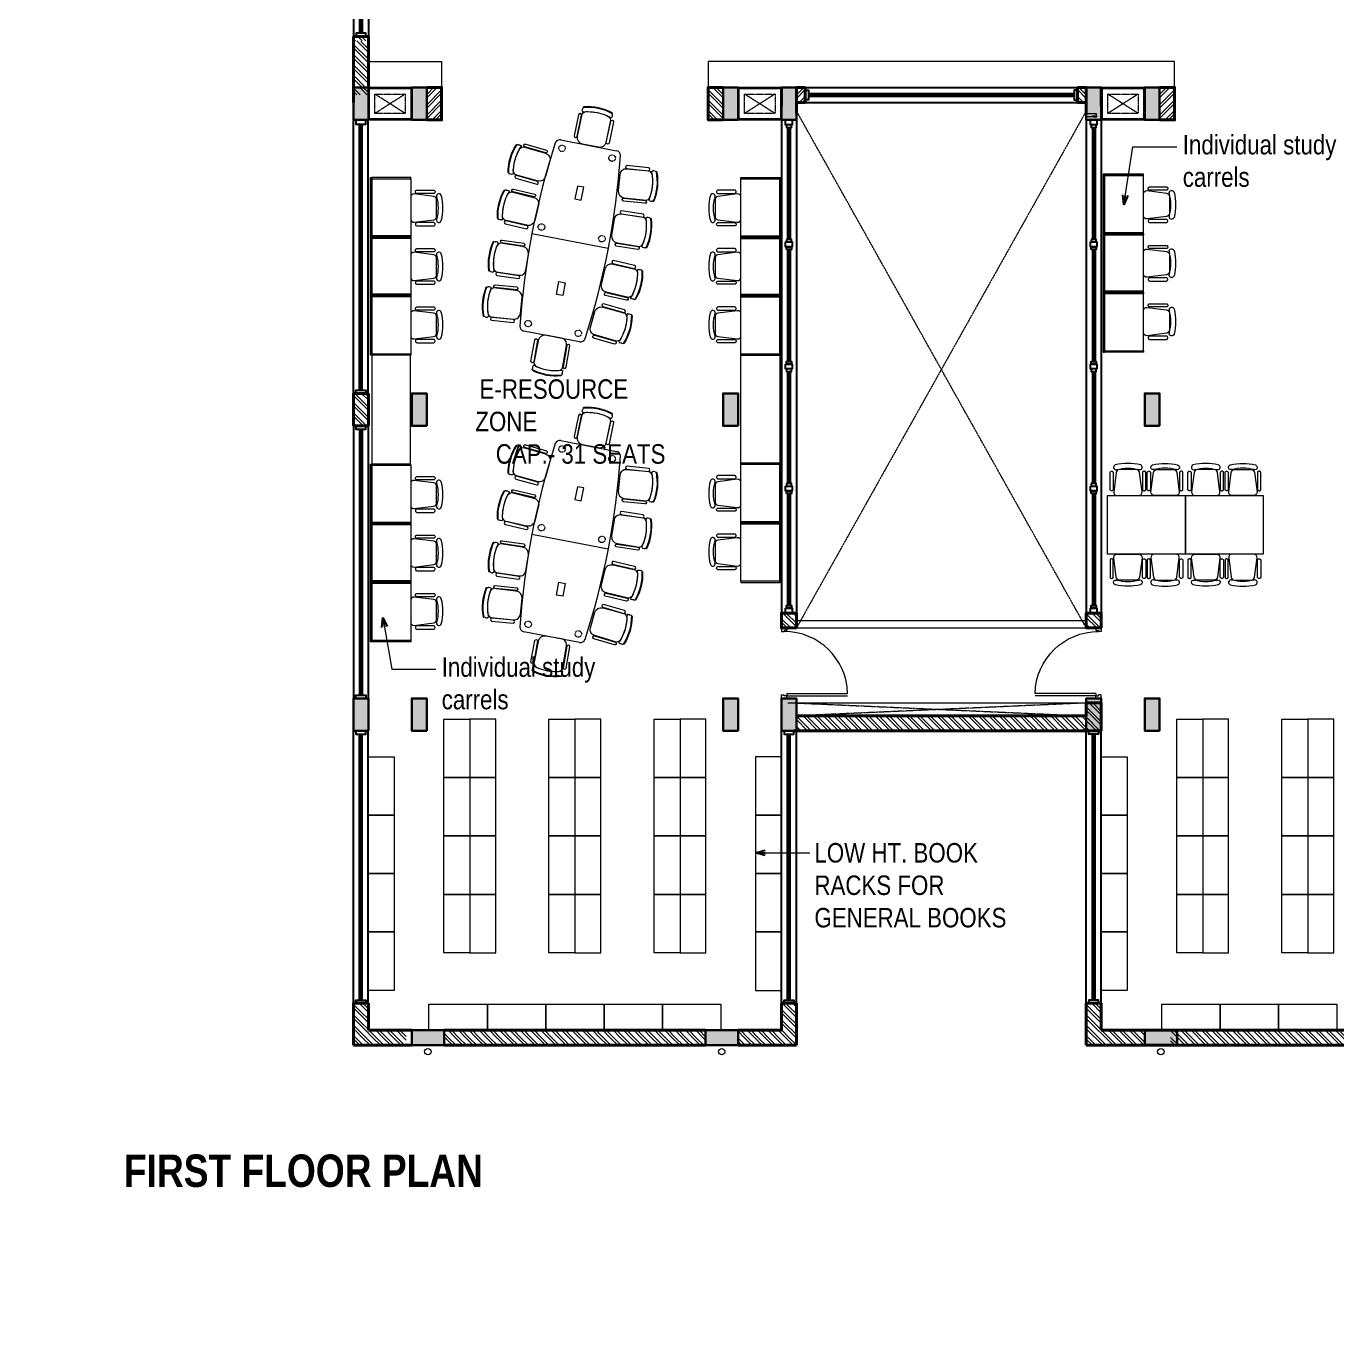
# Model space of a CAD drawing. Header units: inches. Extents: x 3461478 to 3553662, y 1119443 to 1186010.
# Drawn here: x 3508435 to 3528638, y 1155320 to 1175622 of the extents above; entities that cross this region are included whole.
import ezdxf

# ---------------------------------------------------------------- set-up
doc = ezdxf.new("R2010")
doc.units = ezdxf.units.IN
doc.header["$LTSCALE"] = 5
doc.header["$MEASUREMENT"] = 0
for name, pattern in [('1044 - Mafoi - Base File$0$DASHED2', [0.375, 0.25, -0.125]), ('DASHED2', [0.375, 0.25, -0.125]), ('HIDDEN', [0.375, 0.25, -0.125])]:
    doc.linetypes.add(name, pattern=pattern)
doc.layers.get('0').update_dxf_attribs({"lineweight": 13})
for name, color, linetype, lineweight in [('door', 3, 'Continuous', 9), ('ele', 51, 'Continuous', 18), ('furniture', 95, 'Continuous', 18), ('hatch', 8, 'Continuous', 9), ('hidden', 8, 'HIDDEN', 13), ('S-Concrete', 6, 'Continuous', 30), ('steps', 25, 'Continuous', 9), ('text', 190, 'Continuous', 20), ('wall', 1, 'Continuous', 40)]:
    doc.layers.add(name, color=color, linetype=linetype, lineweight=lineweight)
doc.layers.add('win', color=4, linetype='Continuous')
doc.styles.get("Standard").update_dxf_attribs({"font": 'swissc.ttf', "height": 350})
doc.dimstyles.get("Standard").update_dxf_attribs({"dimtxt": 100, "dimasz": 50, "dimexe": 50, "dimexo": 50, "dimgap": 1, "dimtad": 0, "dimdec": 0, "dimzin": 4, "dimdsep": 46, "dimtxsty": 'Standard', "dimblk1": 'ARCHTICK', "dimblk2": 'ARCHTICK', "dimsah": 1, "dimcen": 0, "dimdle": 50, "dimclrd": 45, "dimclre": 45, "dimclrt": 256, "dimadec": 0, "dimazin": 0, "dimtfac": 4, "dimtdec": 0, "dimtofl": 0, "dimtmove": 2, "dimatfit": 0, "dimldrblk": 'OPEN30', "dimfxl": 0, "dimtolj": 1, "dimtzin": 0, "dimlwd": 18, "dimlwe": 18, "dimarcsym": 0})
pattern_1 = [(135, (3410984.13, 1708784.74), (-79.549513, -79.549513), []), (135, (3410984.13, 1708837.77), (-79.549513, -79.549513), [])]
pattern_2 = [(135, (3715488.58, 895138.67), (-79.549513, -79.549513), []), (135, (3715488.58, 895191.71), (-79.549513, -79.549513), [])]

# ---------------------------------------------------------------- blocks, each defined once
blk = doc.blocks.new('CH2')
at = {"linetype": 'ByBlock'}
for points in [[(175, -97, 1), (194, -25, 0.127017), (-194, -25, 1), (-175, -97, -0.127017)], [(-255, -122), (-245, -122, -0.414214), (-225, -142), (-225, -402, -0.414214), (-245, -422), (-255, -422, -0.414214), (-275, -402), (-275, -142, -0.414214)], [(131, -97), (-131, -97, 0.378242), (-180, -141), (-218, -441, 0.451123), (-168, -497), (168, -497, 0.451123), (218, -441), (180, -141, 0.378242)], [(255, -122), (245, -122, 0.414214), (225, -142), (225, -402, 0.414214), (245, -422), (255, -422, 0.414214), (275, -402), (275, -142, 0.414214)]]:
    blk.add_lwpolyline(points, format="xyb", close=True, dxfattribs=at)
blk = doc.blocks.new('WEGHWERH')
at = {"layer": 'furniture'}
for points in [[(340672, 248130), (340652, 248130), (340652, 247530), (340672, 247530)], [(340672, 248130), (341572, 248130), (341572, 247530), (340672, 247530)], [(341592, 247530), (341572, 247530), (341572, 248130), (341592, 248130)], [(340652, 247530), (341592, 247530), (341592, 247510), (340652, 247510)]]:
    blk.add_lwpolyline(points, close=True, dxfattribs=at)
blk.add_blockref('CH2', (341122, 248627), dxfattribs=at)
blk = doc.blocks.new('LIB W7')
at = {"layer": 'win', "color": 2, "lineweight": 60}
blk.add_line((-477096, -38072), (-478496, -38072), dxfattribs=at)
at = {"layer": 'win'}
for points in [[(-477046, -37957), (-478546, -37957)], [(-478546, -38147), (-478496, -38147), (-478496, -37997), (-478546, -37997)], [(-477046, -38147), (-477096, -38147), (-477096, -37997), (-477046, -37997)], [(-477046, -38187), (-478546, -38187)]]:
    blk.add_lwpolyline(points, dxfattribs=at)
blk = doc.blocks.new('ergerg')
at = {"layer": 'win', "color": 2, "lineweight": 60}
for p, q in [((-540364, -109208), (-542090, -109208)), ((-538483, -109208), (-540209, -109208)), ((-536601, -109208), (-538328, -109208)), ((-534720, -109208), (-536446, -109208))]:
    blk.add_line(p, q, dxfattribs=at)
at = {"layer": 'win'}
for points in [[(-534605, -109093), (-542205, -109093)], [(-534605, -109323), (-542205, -109323)]]:
    blk.add_lwpolyline(points, dxfattribs=at)
for points in [[(-542130, -109158), (-542130, -109258), (-542205, -109258), (-542205, -109158)], [(-542130, -109171), (-542090, -109171), (-542090, -109246), (-542130, -109246)], [(-540364, -109171), (-540324, -109171), (-540324, -109246), (-540364, -109246)], [(-540249, -109158), (-540249, -109258), (-540324, -109258), (-540324, -109158)], [(-540209, -109171), (-540249, -109171), (-540249, -109246), (-540209, -109246)], [(-538443, -109171), (-538483, -109171), (-538483, -109246), (-538443, -109246)], [(-538368, -109158), (-538368, -109258), (-538443, -109258), (-538443, -109158)], [(-538368, -109171), (-538328, -109171), (-538328, -109246), (-538368, -109246)], [(-536601, -109171), (-536561, -109171), (-536561, -109246), (-536601, -109246)], [(-536486, -109158), (-536486, -109258), (-536561, -109258), (-536561, -109158)], [(-536446, -109171), (-536486, -109171), (-536486, -109246), (-536446, -109246)], [(-534680, -109171), (-534720, -109171), (-534720, -109246), (-534680, -109246)], [(-534605, -109158), (-534605, -109258), (-534680, -109258), (-534680, -109158)]]:
    blk.add_lwpolyline(points, close=True, dxfattribs=at)
blk = doc.blocks.new('Duct Plan')
at = {"layer": 'hidden'}
for p, q in [((-490003, -40799), (-490303, -40329)), ((-490303, -40799), (-490003, -40329))]:
    blk.add_line(p, q, dxfattribs=at)
blk.add_lwpolyline([(-490003, -40329), (-490003, -40799), (-490303, -40799), (-490303, -40329)], close=True, dxfattribs=at)
at = {"layer": 'win'}
for points in [[(-489903, -40229), (-489903, -40899), (-490403, -40899), (-490403, -40229)], [(-489915, -40241), (-489915, -40887), (-490391, -40887), (-490391, -40241)]]:
    blk.add_lwpolyline(points, close=True, dxfattribs=at)
blk = doc.blocks.new('w6')
at = {"layer": 'win', "color": 2, "lineweight": 60}
blk.add_line((-503968, -64799), (-499868, -64799), dxfattribs=at)
at = {"layer": 'win'}
for points in [[(-504018, -64684), (-499818, -64684)], [(-504018, -64724), (-503968, -64724), (-503968, -64874), (-504018, -64874)], [(-499818, -64724), (-499868, -64724), (-499868, -64874), (-499818, -64874)], [(-504018, -64914), (-499818, -64914)]]:
    blk.add_lwpolyline(points, dxfattribs=at)
blk = doc.blocks.new('col 400 x 230')
at = {"layer": 'hatch'}
blk.add_hatch(color=256, dxfattribs=at).paths.add_polyline_path([(230, -500), (230, 0), (0, 0), (0, -500)])
at = {"layer": 'S-Concrete'}
blk.add_lwpolyline([(230, -500), (230, 0), (0, 0), (0, -500)], close=True, dxfattribs=at)
blk = doc.blocks.new('LIBRARY COLUMNS - 26.07.10')
at = {"layer": 'S-Concrete', "rotation": 270}
for p in [(225217, 252626), (234632, 252626), (225217, 251726), (229917, 251726), (234632, 251726), (225217, 246926), (229917, 246926), (234632, 246926), (225217, 246026), (234632, 246026), (225217, 241326), (234632, 241326), (225217, 240426), (229917, 240426), (234632, 240426)]:
    blk.add_blockref('col 400 x 230', p, dxfattribs=at)
at = {"layer": 'S-Concrete'}
for p in [(219872, 251726), (219872, 247196), (219872, 240426)]:
    blk.add_blockref('col 400 x 230', p, dxfattribs=at)
blk = doc.blocks.new('lib d3')
at = {"layer": 'door', "color": 5}
for p, q in [((-486823, -55923), (-486823, -55968)), ((-486755, -55923), (-486823, -55923)), ((-486823, -55968), (-486787, -55968)), ((-486787, -55954), (-486787, -55968)), ((-486755, -55954), (-486787, -55954)), ((-486755, -55923), (-486755, -55954)), ((-486823, -56778), (-486787, -56778)), ((-486823, -56823), (-486823, -56778)), ((-486755, -56823), (-486823, -56823)), ((-486787, -56791), (-486787, -56778)), ((-486755, -56791), (-486787, -56791)), ((-486755, -56760), (-486755, -56791)), ((-486755, -56823), (-486755, -56791))]:
    blk.add_line(p, q, dxfattribs=at)
at = {"layer": 'door', "color": 5, "lineweight": 18}
for p, q in [((-486755, -56760), (-485977, -56760)), ((-486755, -56791), (-485977, -56791))]:
    blk.add_line(p, q, dxfattribs=at)
at = {"layer": 'door'}
blk.add_arc((-486787, -56778), 810, 1.2733, 90, dxfattribs=at)
blk = doc.blocks.new('ds')
at = {"layer": 'furniture'}
blk.add_lwpolyline([(3548507, 1152237), (3549407, 1152237), (3549407, 1151037), (3548507, 1151037)], close=True, dxfattribs=at)
at = {"layer": 'furniture', "xscale": -1}
for p, rotation in [((3548010, 1151924), 90), ((3549905, 1151351), 270)]:
    blk.add_blockref('CH2', p, dxfattribs=dict(at, rotation=rotation))
at = {"layer": 'furniture'}
for p, rotation in [((3549905, 1151924), 270), ((3548010, 1151351), 90.00000000000001)]:
    blk.add_blockref('CH2', p, dxfattribs=dict(at, rotation=rotation))
blk = doc.blocks.new('_ArchTick')
at = {"color": 84, "linetype": 'ByBlock', "true_color": 0x248f00, "const_width": 0.15}
blk.add_lwpolyline([(-0.5, -0.5), (0.5, 0.5)], dxfattribs=at)
blk = doc.blocks.new('_Open30')
at = {"color": 0, "linetype": 'ByBlock', "lineweight": -2}
for p, q in [((-1, 0.27), (0, 0)), ((0, 0), (-1, -0.27)), ((0, 0), (-1, 0))]:
    blk.add_line(p, q, dxfattribs=at)
blk = doc.blocks.new('10seater')
at = {"layer": 'furniture', "ltscale": 10}
for p, q in [((-14619, -45133), (-14619, -44258)), ((-13119, -44095), (-13119, -45295)), ((-11619, -44258), (-11619, -45133))]:
    blk.add_line(p, q, dxfattribs=at)
for points in [[(-13969, -44645), (-13769, -44645), (-13769, -44745), (-13969, -44745)], [(-12269, -44645), (-12469, -44645), (-12469, -44745), (-12269, -44745)]]:
    blk.add_lwpolyline(points, close=True, dxfattribs=at)
at = {"layer": 'furniture', "linetype": '1044 - Mafoi - Base File$0$DASHED2'}
for centre in [(-14494, -44302), (-12994, -44221), (-11744, -44302), (-14494, -45089), (-11744, -45089), (-12994, -45170)]:
    blk.add_circle(centre, 50, dxfattribs=at)
at = {"layer": 'furniture', "ltscale": 10}
for centre, radius, start, end in [((-14544, -44258), 75, 100.2345, 180), ((-13119, -55827), 11732, 82.9577, 97.0423), ((-11694, -44258), 75, 0, 79.7655), ((-14544, -45133), 75, 180, 259.7655), ((-13119, -33564), 11732, 262.9577, 277.0423), ((-11694, -45133), 75, 280.2345, 0)]:
    blk.add_arc(centre, radius, start, end, dxfattribs=at)
blk = doc.blocks.new('PCH-7002')
at = {"layer": 'furniture', "ltscale": 10}
for p, q in [((-230, -110), (-234, -102)), ((-232, -63), (-230, -45)), ((231, -101), (226, -109)), ((231, -45), (232, -63))]:
    blk.add_line(p, q, dxfattribs=at)
for points in [[(-275, -170), (-275, -504, 0.852923), (-230, -504), (-230, -167, 0.927767), (-275, -170, 0.846265)], [(-222, -495), (-222, -503, 0.415681), (-127, -600), (122, -600, 0.405093), (222, -503), (222, -495), (225, -150, 0.299066), (145, -95, 0.10223), (-145, -95, 0.299471), (-225, -150), (-222, -503)], [(275, -170), (275, -504, -0.852923), (230, -504), (230, -167, -0.927767), (275, -170, -0.846265)]]:
    blk.add_lwpolyline(points, format="xyb", dxfattribs=at)
for centre, radius, start, end in [((-166, -86), 70.2, 160.9899, 193.0739), ((0, -796), 786, 72.8867, 106.9841), ((-215, -45), 15, 107.1294, 180), ((-220, -99), 15, 229.0423, 275.6572), ((0, -796), 796, 74.0279, 105.9721), ((0, -806), 726, 72.4725, 107.5275), ((217, -98), 15, 264.3816, 310.9577), ((211, -50), 20.8, 13.71, 67.6587), ((163, -80), 71.5, 343.1435, 13.8125)]:
    blk.add_arc(centre, radius, start, end, dxfattribs=at)

msp = doc.modelspace()

# ---------------------------------------------------------------- hatches: boundary and pattern name
at = {"layer": 'hatch'}
h = msp.add_hatch(dxfattribs=at)
h.set_pattern_fill('ANSI32', color=256, scale=300, angle=90, style=0)
h.set_pattern_definition(pattern_1)
h.paths.add_polyline_path([(3513478, 1177750), (3513478, 1176965), (3513708, 1176965), (3513708, 1177750)])
h.paths.add_polyline_path([(3513708, 1175400), (3513595, 1175400), (3513595, 1175391), (3513541, 1175391), (3513541, 1175400), (3513478, 1175400), (3513478, 1174680), (3513708, 1174680)])
h = msp.add_hatch(dxfattribs=at)
h.set_pattern_fill('ANSI32', color=256, scale=300, angle=90, style=0)
h.set_pattern_definition([(135, (3411069.13, 1708784.74), (-79.549513, -79.549513), []), (135, (3411069.13, 1708837.77), (-79.549513, -79.549513), [])])
h.paths.add_polyline_path([(3513478, 1175465), (3513478, 1175400), (3513708, 1175400), (3513708, 1175465), (3513595, 1175465), (3513595, 1175456), (3513541, 1175456), (3513541, 1175465)])
h = msp.add_hatch(dxfattribs=at)
h.set_pattern_fill('ANSI32', color=256, scale=300, angle=90, style=0)
h.set_pattern_definition([(135, (3785280.67, 1362293.48), (-79.549513, -79.549513), []), (135, (3785280.67, 1362346.51), (-79.549513, -79.549513), [])])
h.paths.add_polyline_path([(3513708, 1174565), (3513708, 1174680), (3513478, 1174680), (3513478, 1174565)])
h = msp.add_hatch(dxfattribs=at)
h.set_pattern_fill('ANSI32', color=256, scale=300, angle=90, style=0)
h.set_pattern_definition([(45, (3255898.21, 833874.31), (79.549513, -79.549513), []), (45, (3255898.21, 833927.34), (79.549513, -79.549513), [])])
h.paths.add_polyline_path([(3514838, 1174680), (3514838, 1174430), (3514608, 1174430), (3514608, 1174680)])
h.paths.add_polyline_path([(3514838, 1174430), (3514838, 1174180), (3514608, 1174180), (3514608, 1174430)])
h = msp.add_hatch(dxfattribs=at)
h.set_pattern_fill('ANSI32', color=256, scale=300, angle=90, style=0)
h.set_pattern_definition([(135, (3777886.84, 833874.31), (-79.549513, -79.549513), []), (135, (3777886.84, 833927.34), (-79.549513, -79.549513), [])])
h.paths.add_polyline_path([(3518948, 1174680), (3518948, 1174430), (3519178, 1174430), (3519178, 1174680)])
h.paths.add_polyline_path([(3518948, 1174430), (3518948, 1174180), (3519178, 1174180), (3519178, 1174430)])
h = msp.add_hatch(dxfattribs=at)
h.set_pattern_fill('ANSI32', color=256, scale=300, angle=90, style=0)
h.set_pattern_definition([(45, (3577205.42, 1674182.5), (79.549513, -79.549513), []), (45, (3577205.42, 1674235.53), (79.549513, -79.549513), [])])
h.paths.add_polyline_path([(3520442, 1174680), (3520442, 1174565), (3520307, 1174565), (3520307, 1174680)])
h.paths.add_polyline_path([(3520442, 1174565), (3520442, 1174450), (3520307, 1174450), (3520307, 1174565)])
h = msp.add_hatch(dxfattribs=at)
h.set_pattern_fill('ANSI32', color=256, scale=300, angle=90, style=0)
h.set_pattern_definition([(135, (3467878.3, 1674182.5), (-79.549513, -79.549513), []), (135, (3467878.3, 1674235.53), (-79.549513, -79.549513), [])])
h.paths.add_polyline_path([(3524642, 1174680), (3524642, 1174565), (3524777, 1174565), (3524777, 1174680)])
h.paths.add_polyline_path([(3524642, 1174565), (3524642, 1174450), (3524777, 1174450), (3524777, 1174565)])
h = msp.add_hatch(dxfattribs=at)
h.set_pattern_fill('ANSI32', color=256, scale=300, angle=90, style=0)
h.set_pattern_definition([(45, (3267198.21, 833874.31), (79.549513, -79.549513), []), (45, (3267198.21, 833927.34), (79.549513, -79.549513), [])])
h.paths.add_polyline_path([(3526138, 1174680), (3526138, 1174430), (3525908, 1174430), (3525908, 1174680)])
h.paths.add_polyline_path([(3526138, 1174430), (3526138, 1174180), (3525908, 1174180), (3525908, 1174430)])
h = msp.add_hatch(dxfattribs=at)
h.set_pattern_fill('ANSI32', color=256, scale=300, angle=90, style=0)
h.set_pattern_definition([(135, (3312073.56, 1708784.74), (-79.549513, -79.549513), []), (135, (3312073.56, 1708837.77), (-79.549513, -79.549513), [])])
h.paths.add_polyline_path([(3513478, 1169965), (3513478, 1169765), (3513593, 1169765), (3513593, 1169965)])
h.paths.add_polyline_path([(3513478, 1169765), (3513478, 1169465), (3513593, 1169465), (3513593, 1169765)])
h.paths.add_polyline_path([(3513593, 1169765), (3513593, 1169465), (3513708, 1169465), (3513708, 1169765)])
h.paths.add_polyline_path([(3513593, 1169965), (3513593, 1169765), (3513708, 1169765), (3513708, 1169965)])
h = msp.add_hatch(dxfattribs=at)
h.set_pattern_fill('ANSI32', color=256, scale=300, angle=90, style=0)
h.set_pattern_definition(pattern_2)
h.paths.add_polyline_path([(3520078, 1166580), (3520078, 1166350), (3520308, 1166350), (3520308, 1166580), (3520224, 1166580), (3520158, 1166580)])
h = msp.add_hatch(dxfattribs=at)
h.set_pattern_fill('ANSI32', color=256, scale=300, angle=90, style=0)
h.set_pattern_definition(pattern_2)
h.paths.add_polyline_path([(3524778, 1166580), (3524778, 1166350), (3525008, 1166350), (3525008, 1166580)])
h = msp.add_hatch(dxfattribs=at)
h.set_pattern_fill('ANSI32', color=256, scale=300, angle=90, style=0)
h.set_pattern_definition(pattern_2)
h.paths.add_polyline_path([(3520308, 1164965), (3520308, 1164764), (3525008, 1164764), (3525008, 1164965)])
h.paths.add_polyline_path([(3520308, 1164994), (3520308, 1164965), (3525008, 1164965), (3525008, 1165194), (3524778, 1165194), (3524778, 1164994)])
h = msp.add_hatch(dxfattribs=at)
h.set_pattern_fill('ANSI32', color=256, scale=300, angle=90, style=0)
h.set_pattern_definition([(135, (3301684.02, 1678929.29), (-79.549513, -79.549513), []), (135, (3301684.02, 1678982.33), (-79.549513, -79.549513), [])])
h.paths.add_polyline_path([(3491788, 1130709), (3491788, 1130294), (3491903, 1130294), (3491903, 1130709)])
h.paths.add_polyline_path([(3491903, 1130709), (3491903, 1130294), (3492018, 1130294), (3492018, 1130709)])
h.paths.add_polyline_path([(3485188, 1130709), (3485188, 1130294), (3485303, 1130294), (3485303, 1130709)])
h.paths.add_polyline_path([(3485303, 1130709), (3485303, 1130294), (3485418, 1130294), (3485418, 1130709)])
h.paths.add_polyline_path([(3485188, 1130179), (3485188, 1130064), (3486088, 1130064), (3486088, 1130179)])
h.paths.add_polyline_path([(3485188, 1130294), (3485188, 1130179), (3486088, 1130179), (3486088, 1130294)])
h.paths.add_polyline_path([(3486488, 1130179), (3486488, 1130064), (3490718, 1130064), (3490718, 1130179)])
h.paths.add_polyline_path([(3486488, 1130294), (3486488, 1130179), (3490718, 1130179), (3490718, 1130294)])
h.paths.add_polyline_path([(3491118, 1130294), (3491118, 1130179), (3492018, 1130179), (3492018, 1130294)])
h.paths.add_polyline_path([(3491118, 1130179), (3491118, 1130064), (3492018, 1130064), (3492018, 1130179)])
h.paths.add_polyline_path([(3492293, 1148688), (3492293, 1148878), (3492035, 1148878), (3492035, 1148688)], flags=9)
h.paths.add_polyline_path([(3492048, 1148673), (3492048, 1148893), (3491796, 1148893), (3491796, 1148673)], flags=9)
h.paths.add_polyline_path([(3477775, 1128715), (3476745, 1128715), (3476745, 1129165), (3477775, 1129165)], flags=9)
h.paths.add_polyline_path([(3483428, 1128715), (3482478, 1128715), (3482478, 1129165), (3483428, 1129165)], flags=9)
h.paths.add_polyline_path([(3489078, 1128715), (3488128, 1128715), (3488128, 1129165), (3489078, 1129165)], flags=9)
h.paths.add_polyline_path([(3494728, 1128715), (3493778, 1128715), (3493778, 1129165), (3494728, 1129165)], flags=9)
h.paths.add_polyline_path([(3484960, 1132465), (3484960, 1132654), (3484707, 1132654), (3484707, 1132465)], flags=9)
h.paths.add_polyline_path([(3484716, 1132429), (3484716, 1132690), (3484464, 1132690), (3484464, 1132429)], flags=9)
h.paths.add_polyline_path([(3492687, 1132363), (3492687, 1132552), (3492435, 1132552), (3492435, 1132363)], flags=9)
h.paths.add_polyline_path([(3492443, 1132327), (3492443, 1132588), (3492191, 1132588), (3492191, 1132327)], flags=9)
h.paths.add_polyline_path([(3496490, 1132478), (3496490, 1132666), (3496238, 1132666), (3496238, 1132478)], flags=9)
h.paths.add_polyline_path([(3496246, 1132441), (3496246, 1132703), (3495994, 1132703), (3495994, 1132441)], flags=9)
h.paths.add_polyline_path([(3481200, 1132243), (3481200, 1132432), (3480947, 1132432), (3480947, 1132243)], flags=9)
h.paths.add_polyline_path([(3480956, 1132207), (3480956, 1132468), (3480704, 1132468), (3480704, 1132207)], flags=9)
h.paths.add_polyline_path([(3488842, 1124429), (3488842, 1124908), (3488354, 1124908), (3488354, 1124429)], flags=9)
h.paths.add_polyline_path([(3488834, 1125654), (3488834, 1126105), (3488362, 1126105), (3488362, 1125654)], flags=9)
h.paths.add_polyline_path([(3499623, 1148758), (3499623, 1149292), (3499998, 1149292), (3499998, 1148758)], flags=9)
h.paths.add_polyline_path([(3476655, 1145374), (3476655, 1147867), (3477039, 1147867), (3477039, 1145374)], flags=9)
h.paths.add_polyline_path([(3497990, 1140845), (3497990, 1143518), (3498375, 1143518), (3498375, 1140845)], flags=9)
h.paths.add_polyline_path([(3486481, 1140667), (3486481, 1143340), (3486867, 1143340), (3486867, 1140667)], flags=9)
h.paths.add_polyline_path([(3478906, 1140824), (3478906, 1143497), (3479291, 1143497), (3479291, 1140824)], flags=9)
h.paths.add_polyline_path([(3471861, 1133465), (3471861, 1133883), (3472208, 1133883), (3472208, 1133465)], flags=9)
h.paths.add_polyline_path([(3468566, 1131098), (3468566, 1133901), (3468952, 1133901), (3468952, 1131098)], flags=9)
h.paths.add_polyline_path([(3489674, 1152865), (3489674, 1154464), (3489917, 1154464), (3489917, 1152865)], flags=9)
h.paths.add_polyline_path([(3505840, 1147963), (3505840, 1149562), (3506082, 1149562), (3506082, 1147963)], flags=9)
h.paths.add_polyline_path([(3489291, 1152177), (3489291, 1154224), (3489667, 1154224), (3489667, 1152177)], flags=9)
h.paths.add_polyline_path([(3505451, 1147141), (3505451, 1149200), (3505831, 1149200), (3505831, 1147141)], flags=9)
h.paths.add_polyline_path([(3472983, 1133727), (3472983, 1134264), (3473358, 1134264), (3473358, 1133727)], flags=9)
h.paths.add_polyline_path([(3469135, 1131159), (3469138, 1133571), (3470395, 1133570), (3470391, 1131157)], flags=9)
h.paths.add_polyline_path([(3471243, 1133727), (3471243, 1134239), (3471623, 1134239), (3471623, 1133727)], flags=9)
h.paths.add_polyline_path([(3501494, 1150789), (3501494, 1152388), (3501738, 1152388), (3501738, 1150789)], flags=9)
h.paths.add_polyline_path([(3494303, 1148261), (3494303, 1149859), (3494545, 1149859), (3494545, 1148261)], flags=9)
h.paths.add_polyline_path([(3498977, 1151103), (3498977, 1152702), (3499220, 1152702), (3499220, 1151103)], flags=9)
h.paths.add_polyline_path([(3496423, 1151076), (3496423, 1152556), (3496666, 1152556), (3496666, 1151076)], flags=9)
h.paths.add_polyline_path([(3491969, 1150705), (3491969, 1152186), (3492212, 1152186), (3492212, 1150705)], flags=9)
h.paths.add_polyline_path([(3498602, 1151309), (3498602, 1152075), (3498982, 1152075), (3498982, 1151309)], flags=9)
h.paths.add_polyline_path([(3493457, 1148181), (3493457, 1149906), (3494264, 1149906), (3494264, 1148181)], flags=9)
h.paths.add_polyline_path([(3495594, 1151130), (3495594, 1152393), (3496401, 1152393), (3496401, 1151130)], flags=9)
h.paths.add_polyline_path([(3491091, 1150720), (3491091, 1151982), (3491897, 1151982), (3491897, 1150720)], flags=9)
h.paths.add_polyline_path([(3481147, 1149648), (3481147, 1151172), (3481533, 1151172), (3481533, 1149648)], flags=9)
h.paths.add_polyline_path([(3491169, 1136338), (3491169, 1137937), (3491412, 1137937), (3491412, 1136338)], flags=9)
h.paths.add_polyline_path([(3506190, 1127483), (3506190, 1128058), (3506903, 1128058), (3506903, 1127483)], flags=9)
h.paths.add_polyline_path([(3470762, 1127364), (3470762, 1128059), (3471474, 1128059), (3471474, 1127364)], flags=9)
h.paths.add_polyline_path([(3501935, 1127399), (3501935, 1128142), (3502671, 1128142), (3502671, 1127399)], flags=9)
h.paths.add_polyline_path([(3497147, 1127452), (3497147, 1127928), (3497859, 1127928), (3497859, 1127452)], flags=9)
h.paths.add_polyline_path([(3490647, 1127516), (3490647, 1128025), (3491359, 1128025), (3491359, 1127516)], flags=9)
h.paths.add_polyline_path([(3485847, 1127464), (3485847, 1128101), (3486559, 1128101), (3486559, 1127464)], flags=9)
h.paths.add_polyline_path([(3479335, 1127420), (3479335, 1128121), (3480071, 1128121), (3480071, 1127420)], flags=9)
h.paths.add_polyline_path([(3474462, 1127429), (3474462, 1127951), (3475174, 1127951), (3475174, 1127429)], flags=9)
h.paths.add_polyline_path([(3463437, 1130547), (3463997, 1130547), (3463997, 1129811), (3463437, 1129811)], flags=9)
h.paths.add_polyline_path([(3461478, 1154112), (3462038, 1154112), (3462038, 1153388), (3461478, 1153388)], flags=9)
h.paths.add_polyline_path([(3463271, 1154977), (3463630, 1154977), (3463630, 1154264), (3463271, 1154264)], flags=9)
h.paths.add_polyline_path([(3463296, 1135553), (3463835, 1135553), (3463835, 1134828), (3463296, 1134828)], flags=9)
h.paths.add_polyline_path([(3463300, 1140359), (3463830, 1140359), (3463830, 1139623), (3463300, 1139623)], flags=9)
h.paths.add_polyline_path([(3463291, 1145153), (3463839, 1145153), (3463839, 1144428), (3463291, 1144428)], flags=9)
h.paths.add_polyline_path([(3463280, 1148453), (3463850, 1148453), (3463850, 1147728), (3463280, 1147728)], flags=9)
h.paths.add_polyline_path([(3463288, 1153259), (3463843, 1153259), (3463843, 1152523), (3463288, 1152523)], flags=9)
h.paths.add_polyline_path([(3489023, 1149799), (3489023, 1151280), (3489266, 1151280), (3489266, 1149799)], flags=9)
h.paths.add_polyline_path([(3488564, 1149269), (3488564, 1151638), (3488950, 1151638), (3488950, 1149269)], flags=9)
h.paths.add_polyline_path([(3487517, 1144680), (3487520, 1147093), (3488777, 1147091), (3488773, 1144678)], flags=9)
h.paths.add_polyline_path([(3498697, 1136613), (3498697, 1138254), (3498939, 1138254), (3498939, 1136613)], flags=9)
h.paths.add_polyline_path([(3497837, 1136401), (3497837, 1138861), (3498642, 1138861), (3498642, 1136401)], flags=9)
h.paths.add_polyline_path([(3478368, 1138689), (3478368, 1140287), (3478610, 1140287), (3478610, 1138689)], flags=9)
h.paths.add_polyline_path([(3490175, 1136116), (3490175, 1138576), (3490981, 1138576), (3490981, 1136116)], flags=9)
h.paths.add_polyline_path([(3477455, 1138319), (3477455, 1140779), (3478260, 1140779), (3478260, 1138319)], flags=9)
h.paths.add_polyline_path([(3501885, 1150567), (3502207, 1150567), (3502207, 1150342), (3501885, 1150342)], flags=9)
h.paths.add_polyline_path([(3503730, 1151939), (3504007, 1151939), (3504007, 1151710), (3503730, 1151710)], flags=9)
h.paths.add_polyline_path([(3502244, 1151302), (3502533, 1151302), (3502533, 1151071), (3502244, 1151071)], flags=9)
h.paths.add_polyline_path([(3504644, 1151334), (3504927, 1151334), (3504927, 1151102), (3504644, 1151102)], flags=9)
h.paths.add_polyline_path([(3504644, 1151943), (3504929, 1151943), (3504929, 1151712), (3504644, 1151712)], flags=9)
h.paths.add_polyline_path([(3501923, 1151686), (3502212, 1151686), (3502212, 1151461), (3501923, 1151461)], flags=9)
h.paths.add_polyline_path([(3501214, 1151259), (3501520, 1151259), (3501520, 1151031), (3501214, 1151031)], flags=9)
h.paths.add_polyline_path([(3481936, 1145351), (3481936, 1147780), (3482743, 1147780), (3482743, 1145351)], flags=9)
h.paths.add_polyline_path([(3483208, 1145918), (3483208, 1147439), (3483600, 1147439), (3483600, 1145918)], flags=9)
h.paths.add_polyline_path([(3477907, 1149810), (3477907, 1151337), (3478150, 1151337), (3478150, 1149810)], flags=9)
h.paths.add_polyline_path([(3504379, 1153893), (3501966, 1153890), (3501964, 1155146), (3504377, 1155150)], flags=9)
h.paths.add_polyline_path([(3477442, 1149560), (3477442, 1151463), (3477826, 1151463), (3477826, 1149560)], flags=9)
h.paths.add_polyline_path([(3489684, 1145723), (3490221, 1145723), (3490221, 1145348), (3489684, 1145348)], flags=9)
h.paths.add_polyline_path([(3516634, 1153449), (3516634, 1159798), (3518294, 1159798), (3518294, 1153449)], flags=9)
h.paths.add_polyline_path([(3514016, 1153496), (3514016, 1161776), (3516303, 1161776), (3516303, 1153496)], flags=9)
h.paths.add_polyline_path([(3513642, 1153485), (3513642, 1155958), (3514864, 1155958), (3514864, 1153485)], flags=9)
h.paths.add_polyline_path([(3517468, 1141291), (3517468, 1144407), (3518306, 1144407), (3518306, 1141291)], flags=9)
h.paths.add_polyline_path([(3516543, 1141291), (3516543, 1146069), (3517460, 1146069), (3517460, 1141291)], flags=9)
h.paths.add_polyline_path([(3517576, 1134844), (3517576, 1138226), (3518476, 1138226), (3518476, 1134844)], flags=9)
h.paths.add_polyline_path([(3514496, 1119443), (3514496, 1133664), (3518439, 1133664), (3518439, 1119443)], flags=9)
h.paths.add_polyline_path([(3515590, 1141227), (3515590, 1149375), (3516428, 1149375), (3516428, 1141227)], flags=9)
h = msp.add_hatch(dxfattribs=at)
h.set_pattern_fill('ANSI32', color=256, scale=300, angle=90, style=0)
h.set_pattern_definition(pattern_1)
h.paths.add_polyline_path([(3513478, 1160565), (3513478, 1160150), (3513593, 1160150), (3513593, 1160565)])
h = msp.add_hatch(dxfattribs=at)
h.set_pattern_fill('ANSI32', color=256, scale=300, angle=90, style=0)
h.set_pattern_definition(pattern_1)
h.paths.add_polyline_path([(3513593, 1160565), (3513593, 1160150), (3513708, 1160150), (3513708, 1160565)])
h = msp.add_hatch(dxfattribs=at)
h.set_pattern_fill('ANSI32', color=256, scale=300, angle=90, style=0)
h.set_pattern_definition(pattern_1)
h.paths.add_polyline_path([(3520078, 1160565), (3520078, 1160150), (3520193, 1160150), (3520193, 1160565)])
h = msp.add_hatch(dxfattribs=at)
h.set_pattern_fill('ANSI32', color=256, scale=300, angle=90, style=0)
h.set_pattern_definition(pattern_1)
h.paths.add_polyline_path([(3520193, 1160565), (3520193, 1160150), (3520308, 1160150), (3520308, 1160565)])
h = msp.add_hatch(dxfattribs=at)
h.set_pattern_fill('ANSI32', color=256, scale=300, angle=90, style=0)
h.set_pattern_definition(pattern_1)
h.paths.add_polyline_path([(3524778, 1160565), (3524778, 1160150), (3524893, 1160150), (3524893, 1160565)])
h.paths.add_polyline_path([(3524893, 1160565), (3524893, 1160150), (3525008, 1160150), (3525008, 1160565)])
h.paths.add_polyline_path([(3531378, 1160565), (3531378, 1160150), (3531493, 1160150), (3531493, 1160565)])
h.paths.add_polyline_path([(3531493, 1160565), (3531493, 1160150), (3531608, 1160150), (3531608, 1160565)])
h.paths.add_polyline_path([(3530708, 1160150), (3530708, 1160035), (3531608, 1160035), (3531608, 1160150)])
h.paths.add_polyline_path([(3530708, 1160035), (3530708, 1159920), (3531608, 1159920), (3531608, 1160035)])
h.paths.add_polyline_path([(3524778, 1160150), (3524778, 1160035), (3525678, 1160035), (3525678, 1160150)])
h.paths.add_polyline_path([(3524778, 1160035), (3524778, 1159920), (3525678, 1159920), (3525678, 1160035)])
h.paths.add_polyline_path([(3526078, 1160150), (3526078, 1160035), (3530308, 1160035), (3530308, 1160150)])
h.paths.add_polyline_path([(3526078, 1160035), (3526078, 1159920), (3530308, 1159920), (3530308, 1160035)])
h = msp.add_hatch(dxfattribs=at)
h.set_pattern_fill('ANSI32', color=256, scale=300, angle=90, style=0)
h.set_pattern_definition(pattern_1)
h.paths.add_polyline_path([(3513478, 1160150), (3513478, 1160035), (3514293, 1160035), (3514293, 1160150), (3513555, 1160150), (3513555, 1160147), (3513503, 1160147), (3513503, 1160150)])
h = msp.add_hatch(dxfattribs=at)
h.set_pattern_fill('ANSI32', color=256, scale=300, angle=90, style=0)
h.set_pattern_definition(pattern_1)
h.paths.add_polyline_path([(3518908, 1160035), (3518908, 1160150), (3514878, 1160150), (3514878, 1160035)])
h = msp.add_hatch(dxfattribs=at)
h.set_pattern_fill('ANSI32', color=256, scale=300, angle=90, style=0)
h.set_pattern_definition(pattern_1)
h.paths.add_polyline_path([(3519408, 1160150), (3519408, 1160035), (3520308, 1160035), (3520308, 1160150), (3520225, 1160150), (3520160, 1160150)])
h = msp.add_hatch(dxfattribs=at)
h.set_pattern_fill('ANSI32', color=256, scale=300, angle=90, style=0)
h.set_pattern_definition(pattern_1)
h.paths.add_polyline_path([(3513478, 1160035), (3513478, 1159920), (3514293, 1159920), (3514293, 1160035)])
h = msp.add_hatch(dxfattribs=at)
h.set_pattern_fill('ANSI32', color=256, scale=300, angle=90, style=0)
h.set_pattern_definition(pattern_1)
h.paths.add_polyline_path([(3518908, 1159920), (3518908, 1160035), (3514878, 1160035), (3514878, 1159920)])
h = msp.add_hatch(dxfattribs=at)
h.set_pattern_fill('ANSI32', color=256, scale=300, angle=90, style=0)
h.set_pattern_definition(pattern_1)
h.paths.add_polyline_path([(3519408, 1160035), (3519408, 1159920), (3520308, 1159920), (3520308, 1160035)])

# ---------------------------------------------------------------- linework, layer by layer
msp.add_line((3519408, 1174680), (3519948, 1174680))
for points in [[(3524873, 1174240), (3524873, 1174230), (3524778, 1174230), (3524778, 1174280), (3524928, 1174280), (3524928, 1174240)], [(3524778, 1174230), (3524778, 1174230)], [(3524861, 1174280), (3524861, 1174280)], [(3524885, 1174240), (3524885, 1174227), (3524938, 1174227), (3524938, 1174240), (3524873, 1174240)]]:
    msp.add_lwpolyline(points)
at = {"layer": 'ele'}
for p, q in [((3520308, 1166465), (3524778, 1166465)), ((3520308, 1166350), (3524778, 1166350)), ((3520178, 1165194), (3524908, 1165194))]:
    msp.add_line(p, q, dxfattribs=at)
at = {"layer": 'furniture'}
for points in [[(3513708, 1175080), (3514838, 1175080), (3514838, 1174680), (3513708, 1174680)], [(3518948, 1174680), (3526138, 1174680), (3526138, 1175080), (3518948, 1175080)], [(3514360, 1168857), (3514360, 1170572), (3513760, 1170572), (3513760, 1168857)], [(3519453, 1168873), (3519453, 1170572), (3520053, 1170572), (3520053, 1168873)], [(3514872, 1164044), (3514872, 1164944), (3515272, 1164944), (3515272, 1164044)], [(3515672, 1164044), (3515672, 1164944), (3515272, 1164944), (3515272, 1164044)], [(3516493, 1164044), (3516493, 1164944), (3516893, 1164944), (3516893, 1164044)], [(3517293, 1164044), (3517293, 1164944), (3516893, 1164944), (3516893, 1164044)], [(3518114, 1164044), (3518114, 1164944), (3518514, 1164944), (3518514, 1164044)], [(3518914, 1164044), (3518914, 1164944), (3518514, 1164944), (3518514, 1164044)], [(3526172, 1164044), (3526172, 1164944), (3526572, 1164944), (3526572, 1164044)], [(3526972, 1164044), (3526972, 1164944), (3526572, 1164944), (3526572, 1164044)], [(3527793, 1164044), (3527793, 1164944), (3528193, 1164944), (3528193, 1164044)], [(3528593, 1164044), (3528593, 1164944), (3528193, 1164944), (3528193, 1164044)], [(3513708, 1163465), (3513708, 1164365), (3514108, 1164365), (3514108, 1163465)], [(3520078, 1163465), (3520078, 1164365), (3519678, 1164365), (3519678, 1163465)], [(3525008, 1163465), (3525008, 1164365), (3525408, 1164365), (3525408, 1163465)], [(3514872, 1163144), (3514872, 1164044), (3515272, 1164044), (3515272, 1163144)], [(3515672, 1163144), (3515672, 1164044), (3515272, 1164044), (3515272, 1163144)], [(3516493, 1163144), (3516493, 1164044), (3516893, 1164044), (3516893, 1163144)], [(3517293, 1163144), (3517293, 1164044), (3516893, 1164044), (3516893, 1163144)], [(3518114, 1163144), (3518114, 1164044), (3518514, 1164044), (3518514, 1163144)], [(3518914, 1163144), (3518914, 1164044), (3518514, 1164044), (3518514, 1163144)], [(3526172, 1163144), (3526172, 1164044), (3526572, 1164044), (3526572, 1163144)], [(3526972, 1163144), (3526972, 1164044), (3526572, 1164044), (3526572, 1163144)], [(3527793, 1163144), (3527793, 1164044), (3528193, 1164044), (3528193, 1163144)], [(3528593, 1163144), (3528593, 1164044), (3528193, 1164044), (3528193, 1163144)], [(3513708, 1162565), (3513708, 1163465), (3514108, 1163465), (3514108, 1162565)], [(3520078, 1162565), (3520078, 1163465), (3519678, 1163465), (3519678, 1162565)], [(3525008, 1162565), (3525008, 1163465), (3525408, 1163465), (3525408, 1162565)], [(3514872, 1162244), (3514872, 1163144), (3515272, 1163144), (3515272, 1162244)], [(3515672, 1162244), (3515672, 1163144), (3515272, 1163144), (3515272, 1162244)], [(3516493, 1162244), (3516493, 1163144), (3516893, 1163144), (3516893, 1162244)], [(3517293, 1162244), (3517293, 1163144), (3516893, 1163144), (3516893, 1162244)], [(3518114, 1162244), (3518114, 1163144), (3518514, 1163144), (3518514, 1162244)], [(3518914, 1162244), (3518914, 1163144), (3518514, 1163144), (3518514, 1162244)], [(3526172, 1162244), (3526172, 1163144), (3526572, 1163144), (3526572, 1162244)], [(3526972, 1162244), (3526972, 1163144), (3526572, 1163144), (3526572, 1162244)], [(3527793, 1162244), (3527793, 1163144), (3528193, 1163144), (3528193, 1162244)], [(3528593, 1162244), (3528593, 1163144), (3528193, 1163144), (3528193, 1162244)], [(3513708, 1161665), (3513708, 1162565), (3514108, 1162565), (3514108, 1161665)], [(3520078, 1161665), (3520078, 1162565), (3519678, 1162565), (3519678, 1161665)], [(3525008, 1161665), (3525008, 1162565), (3525408, 1162565), (3525408, 1161665)], [(3514872, 1161344), (3514872, 1162244), (3515272, 1162244), (3515272, 1161344)], [(3515672, 1161344), (3515672, 1162244), (3515272, 1162244), (3515272, 1161344)], [(3516493, 1161344), (3516493, 1162244), (3516893, 1162244), (3516893, 1161344)], [(3517293, 1161344), (3517293, 1162244), (3516893, 1162244), (3516893, 1161344)], [(3518114, 1161344), (3518114, 1162244), (3518514, 1162244), (3518514, 1161344)], [(3518914, 1161344), (3518914, 1162244), (3518514, 1162244), (3518514, 1161344)], [(3526172, 1161344), (3526172, 1162244), (3526572, 1162244), (3526572, 1161344)], [(3526972, 1161344), (3526972, 1162244), (3526572, 1162244), (3526572, 1161344)], [(3527793, 1161344), (3527793, 1162244), (3528193, 1162244), (3528193, 1161344)], [(3528593, 1161344), (3528593, 1162244), (3528193, 1162244), (3528193, 1161344)], [(3513708, 1160765), (3513708, 1161665), (3514108, 1161665), (3514108, 1160765)], [(3520078, 1160765), (3520078, 1161665), (3519678, 1161665), (3519678, 1160765)], [(3525008, 1160765), (3525008, 1161665), (3525408, 1161665), (3525408, 1160765)], [(3515543, 1160150), (3514643, 1160150), (3514643, 1160550), (3515543, 1160550)], [(3516443, 1160150), (3515543, 1160150), (3515543, 1160550), (3516443, 1160550)], [(3517343, 1160150), (3516443, 1160150), (3516443, 1160550), (3517343, 1160550)], [(3518243, 1160150), (3517343, 1160150), (3517343, 1160550), (3518243, 1160550)], [(3519143, 1160150), (3518243, 1160150), (3518243, 1160550), (3519143, 1160550)], [(3526843, 1160150), (3525943, 1160150), (3525943, 1160550), (3526843, 1160550)], [(3527743, 1160150), (3526843, 1160150), (3526843, 1160550), (3527743, 1160550)], [(3528643, 1160150), (3527743, 1160150), (3527743, 1160550), (3528643, 1160550)]]:
    msp.add_lwpolyline(points, close=True, dxfattribs=at)
at = {"layer": 'hidden', "linetype": 'DASHED2'}
for p, q in [((3524778, 1174320), (3520308, 1166350)), ((3524778, 1166350), (3520308, 1174320)), ((3524778, 1165194), (3520308, 1164995)), ((3520308, 1165194), (3524778, 1164994))]:
    msp.add_line(p, q, dxfattribs=at)
at = {"layer": 'steps'}
for centre in [(3514626, 1159820), (3519156, 1159820), (3525926, 1159820)]:
    msp.add_circle(centre, 50, dxfattribs=at)
at = {"layer": 'wall'}
for p, q in [((3513478, 1174450), (3513478, 1175465)), ((3513708, 1175465), (3513478, 1175465)), ((3513708, 1174680), (3513708, 1175465)), ((3520078, 1174395), (3520078, 1174680)), ((3520308, 1174680), (3520308, 1174280)), ((3520442, 1174680), (3520308, 1174680)), ((3520442, 1174680), (3520442, 1174450)), ((3524642, 1174680), (3524777, 1174680)), ((3524642, 1174680), (3524642, 1174450)), ((3524778, 1174680), (3524778, 1174280)), ((3525008, 1174395), (3525008, 1174680)), ((3520442, 1174450), (3520308, 1174450)), ((3524642, 1174450), (3524777, 1174450)), ((3513478, 1169965), (3513478, 1169465)), ((3513708, 1169965), (3513478, 1169965)), ((3513708, 1169965), (3513708, 1169465)), ((3513478, 1169465), (3513708, 1169465)), ((3524778, 1165194), (3524778, 1164994)), ((3524778, 1165194), (3525008, 1165194)), ((3525008, 1164764), (3525008, 1165194)), ((3524778, 1164994), (3520308, 1164994)), ((3525008, 1164764), (3520268, 1164764)), ((3513478, 1159920), (3513478, 1160565)), ((3513478, 1160565), (3513708, 1160565)), ((3513708, 1160565), (3513708, 1160150)), ((3520078, 1160565), (3520078, 1160150)), ((3520308, 1160565), (3520078, 1160565)), ((3520308, 1159920), (3520308, 1160565)), ((3524778, 1159920), (3524778, 1160565)), ((3524778, 1160565), (3525008, 1160565)), ((3525008, 1160565), (3525008, 1160150)), ((3513708, 1160150), (3514378, 1160150)), ((3514878, 1160150), (3518908, 1160150)), ((3519408, 1160150), (3520078, 1160150)), ((3531378, 1160150), (3525008, 1160150)), ((3514378, 1159920), (3513478, 1159920)), ((3518908, 1159920), (3514878, 1159920)), ((3520308, 1159920), (3519408, 1159920)), ((3531608, 1159920), (3524778, 1159920))]:
    msp.add_line(p, q, dxfattribs=at)
for points in [[(3514608, 1174680), (3514838, 1174680), (3514838, 1174180), (3514608, 1174180)], [(3519178, 1174680), (3518948, 1174680), (3518948, 1174180), (3519178, 1174180)], [(3525908, 1174680), (3526138, 1174680), (3526138, 1174180), (3525908, 1174180)]]:
    msp.add_lwpolyline(points, dxfattribs=at)
for points in [[(3520308, 1166350), (3520078, 1166350), (3520078, 1166580), (3520308, 1166580)], [(3525008, 1166350), (3524778, 1166350), (3524778, 1166580), (3525008, 1166580)]]:
    msp.add_lwpolyline(points, close=True, dxfattribs=at)

# ---------------------------------------------------------------- block references
at = {"layer": 'door', "rotation": 90}
for p in [(3473479, 1664582), (3479179, 1664582), (3484779, 1664582)]:
    msp.add_blockref('Duct Plan', p, dxfattribs=at)
at = {"layer": 'furniture', "xscale": -1}
for name, p, rotation in [('PCH-7002', (3517254, 1174371), 348.195873169988), ('PCH-7002', (3515895, 1173591), 73.96083132137633), ('WEGHWERH', (3277528, 831750), 270), ('PCH-7002', (3515719, 1172886), 76.68328153168122), ('WEGHWERH', (3277528, 830850), 270), ('PCH-7002', (3517915, 1171628), 256.6832815316811), ('WEGHWERH', (3277528, 829950), 270), ('PCH-7002', (3517743, 1170943), 253.9608313213763), ('PCH-7002', (3517254, 1169737), 348.195873169988), ('PCH-7002', (3515895, 1168957), 73.96083132137633), ('PCH-7002', (3515719, 1168251), 76.68328153168122), ('PCH-7002', (3517915, 1166993), 256.6832815316811), ('PCH-7002', (3517743, 1166308), 253.9608313213763)]:
    msp.add_blockref(name, p, dxfattribs=dict(at, rotation=rotation))
at = {"layer": 'furniture'}
for name, p, rotation in [('10seater', (3475429, 1193685), 79.05214730129536), ('PCH-7002', (3518170, 1173151), 264.1434632812142), ('WEGHWERH', (3266231, 1513944), 270), ('WEGHWERH', (3767583, 831700), 90), ('PCH-7002', (3518070, 1172431), 261.4210130709095), ('WEGHWERH', (3266231, 1513044), 270), ('PCH-7002', (3515564, 1172082), 81.42101307090941), ('WEGHWERH', (3767583, 830800), 90), ('PCH-7002', (3515468, 1171383), 84.14346328121435), ('WEGHWERH', (3266231, 1512144), 270), ('WEGHWERH', (3767583, 829900), 90), ('PCH-7002', (3516456, 1170248), 169.9084214326026), ('10seater', (3475429, 1189051), 79.05214730129536), ('WEGHWERH', (3266231, 1509529), 270), ('PCH-7002', (3518170, 1168517), 264.1434632812142), ('WEGHWERH', (3767583, 827301), 90), ('ds', (4677343, -2381018), 90), ('ds', (4678543, -2381018), 90), ('PCH-7002', (3518070, 1167796), 261.4210130709095), ('WEGHWERH', (3767583, 826401), 90), ('WEGHWERH', (3266231, 1508629), 270), ('PCH-7002', (3515564, 1167448), 81.42101307090941), ('WEGHWERH', (3266231, 1507729), 270), ('PCH-7002', (3515468, 1166748), 84.14346328121435), ('PCH-7002', (3516456, 1165613), 169.9084214326026)]:
    msp.add_blockref(name, p, dxfattribs=dict(at, rotation=rotation))
at = {"layer": 'S-Concrete', "rotation": 90}
msp.add_blockref('LIBRARY COLUMNS - 26.07.10', (3766104, 940048), dxfattribs=at)
msp.add_blockref('LIBRARY COLUMNS - 26.07.10', (3766104, 940048), dxfattribs=at)
at = {"layer": 'win', "rotation": 90}
for name, p in [('LIB W7', (3475521, 1654011)), ('w6', (3448793, 1673982)), ('ergerg', (3410984, 1708785)), ('ergerg', (3415684, 1708785)), ('w6', (3448793, 1664582)), ('w6', (3455393, 1664582))]:
    msp.add_blockref(name, p, dxfattribs=at)
at = {"layer": 'win'}
msp.add_blockref('w6', (4024460, 1239364), dxfattribs=at)
at = {"layer": 'win', "xscale": -1}
for p, rotation in [((3448793, 665447), 90), ((3589692, 1664582), 270)]:
    msp.add_blockref('w6', p, dxfattribs=dict(at, rotation=rotation))
at = {"layer": 'win'}
for p, xscale, yscale, zscale in [((4106969, 1233768), 1.205555555570195, 1.205555555570195, 1.205555555570195), ((2938116, 1233768), -1.205555555570195, 1.205555555554406, 1.20555555555623)]:
    msp.add_blockref('lib d3', p, dxfattribs=dict(at, xscale=xscale, yscale=yscale, zscale=zscale))

# ---------------------------------------------------------------- texts
at = {"layer": 'text', "attachment_point": 1}
for s, insert, char_height, width in [('Individual study carrels', (3526265, 1173949), 300, 3108.69), ('\\pi65.255;E-RESOURCE ZONE \\P\\pi314.61;CAP.- 31 SEATS', (3515358, 1170182), 300, 3108.69), ('Individual study carrels', (3514839, 1165897), 300, 3108.69), ('LOW HT. BOOK RACKS FOR GENERAL BOOKS', (3520586, 1163035), 300, 3108.69), ('{\\fSwis721 Cn BT|b1|i0|c0|p34;FIRST FLOOR PLAN}', (3509939, 1158235), 500, 10906.08)]:
    msp.add_mtext(s, dxfattribs=dict(at, insert=insert, char_height=char_height, width=width))

# ---------------------------------------------------------------- leaders
at = {"layer": 'text'}
for points in [[(3525358, 1172872), (3525494, 1173766), (3526172, 1173766)], [(3513932, 1166513), (3514069, 1165714), (3514747, 1165714)], [(3519678, 1162884), (3520514, 1162884)]]:
    msp.add_leader(points, dimstyle='Standard', override={"dimasz": 150, "dimclrd": 256}, dxfattribs=at)

doc.saveas('drawing.dxf')
